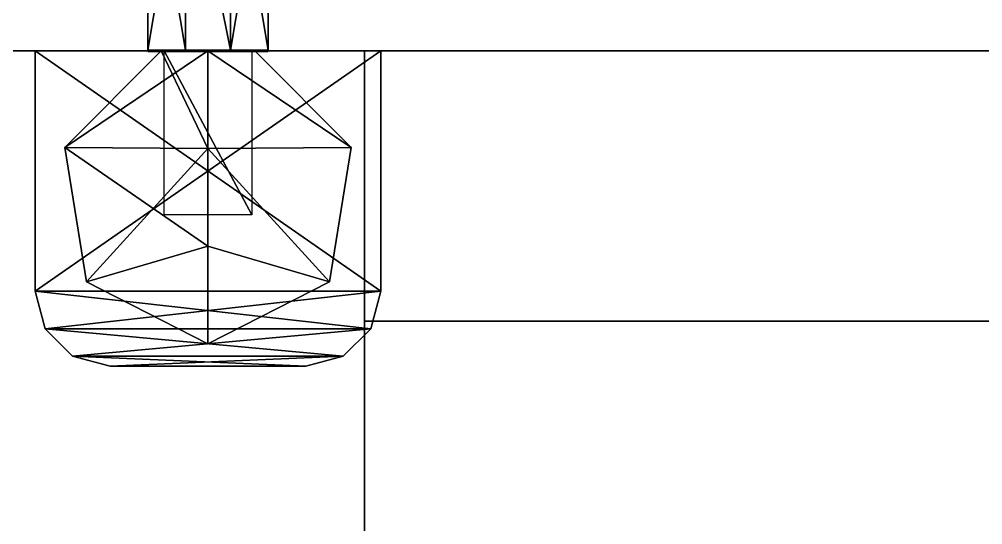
# Model space of a CAD drawing. Extents: x 0 to 4956, y -4930 to 0.
# Drawn here: x 169.1 to 233.1, y -2623.5 to -2589.9 of the extents above; entities that cross this region are included whole.
import ezdxf

# ---------------------------------------------------------------- set-up
doc = ezdxf.new("R2010")
doc.units = 0
for name, color, linetype in [('LAYER0', 7, 'CONTINUOUS'), ('LAYER144', 7, 'CONTINUOUS'), ('LAYER148', 7, 'CONTINUOUS'), ('LAYER163', 7, 'CONTINUOUS'), ('LAYER216', 7, 'CONTINUOUS'), ('LAYER219', 7, 'CONTINUOUS'), ('LAYER220', 254, 'CONTINUOUS'), ('LAYER244', 7, 'CONTINUOUS'), ('LAYER247', 7, 'CONTINUOUS'), ('LAYER248', 254, 'CONTINUOUS'), ('LAYER430', 7, 'CONTINUOUS'), ('LAYER432', 7, 'CONTINUOUS')]:
    doc.layers.add(name, color=color, linetype=linetype)

msp = doc.modelspace()

# ---------------------------------------------------------------- linework, layer by layer
at = {"layer": 'LAYER0', "invisible_edges": 1}
for points in [[(4956, 0), (0, -4930), (0, 0), (4956, 0)], [(4956, -4930, 5), (0, 0, 5), (0, -4930, 5), (4956, -4930, 5)], [(0, 0, 5), (4956, -4930, 5), (4956, 0, 5), (0, 0, 5)], [(0, -4930), (4956, 0), (4956, -4930), (0, -4930)]]:
    msp.add_3dface(points, dxfattribs=at)
at = {"layer": 'LAYER144', "invisible_edges": 1}
for points in [[(120, -2592, 5), (670, -2574, 5), (670, -2592, 5), (120, -2592, 5)], [(670, -2574, 5), (120, -2592, 5), (120, -2574, 5), (670, -2574, 5)], [(120, -2574, 2545), (670, -2592, 2545), (670, -2574, 2545), (120, -2574, 2545)], [(670, -2592, 2545), (120, -2574, 2545), (120, -2592, 2545), (670, -2592, 2545)], [(670, -2592, 2545), (120, -2592, 5), (670, -2592, 5), (670, -2592, 2545)], [(120, -2592, 5), (670, -2592, 2545), (120, -2592, 2545), (120, -2592, 5)]]:
    msp.add_3dface(points, dxfattribs=at)
at = {"layer": 'LAYER148', "invisible_edges": 1}
for points in [[(120, -2592, 85), (670, -3372, 85), (120, -3372, 85), (120, -2592, 85)], [(670, -3372, 85), (120, -2592, 85), (670, -2592, 85), (670, -3372, 85)], [(120, -2592, 85), (670, -2592, 103), (670, -2592, 85), (120, -2592, 85)], [(670, -2592, 103), (120, -2592, 85), (120, -2592, 103), (670, -2592, 103)], [(670, -2592, 103), (120, -3372, 103), (670, -3372, 103), (670, -2592, 103)], [(120, -3372, 103), (670, -2592, 103), (120, -2592, 103), (120, -3372, 103)]]:
    msp.add_3dface(points, dxfattribs=at)
at = {"layer": 'LAYER163', "invisible_edges": 1}
for points in [[(120, -3372, 2544), (670, -2592, 2544), (120, -2592, 2544), (120, -3372, 2544)], [(670, -2592, 2544), (120, -3372, 2544), (670, -3372, 2544), (670, -2592, 2544)], [(120, -2592, 2526), (670, -2592, 2544), (670, -2592, 2526), (120, -2592, 2526)], [(670, -2592, 2544), (120, -2592, 2526), (120, -2592, 2544), (670, -2592, 2544)], [(670, -3372, 2526), (120, -2592, 2526), (670, -2592, 2526), (670, -3372, 2526)], [(120, -2592, 2526), (670, -3372, 2526), (120, -3372, 2526), (120, -2592, 2526)]]:
    msp.add_3dface(points, dxfattribs=at)
at = {"layer": 'LAYER216', "invisible_edges": 1}
for points in [[(144.6, -3372, 1989), (610, -2592, 1989), (144.6, -2592, 1989), (144.6, -3372, 1989)], [(610, -2592, 1989), (144.6, -3372, 1989), (610, -3372, 1989), (610, -2592, 1989)], [(144.6, -2592, 1971), (610, -2592, 1989), (610, -2592, 1971), (144.6, -2592, 1971)], [(610, -2592, 1989), (144.6, -2592, 1971), (144.6, -2592, 1989), (610, -2592, 1989)], [(610, -3372, 1971), (144.6, -2592, 1971), (610, -2592, 1971), (610, -3372, 1971)], [(144.6, -2592, 1971), (610, -3372, 1971), (144.6, -3372, 1971), (144.6, -2592, 1971)]]:
    msp.add_3dface(points, dxfattribs=at)
at = {"layer": 'LAYER219'}
for points in [[(193.1, -2592, 1969.01), (193.1, -2608, 1969.01), (170.1, -2592, 1969.01), (193.1, -2592, 1969.01)], [(170.1, -2592, 1969.01), (193.1, -2608, 1969.01), (170.1, -2608, 1969.01), (170.1, -2592, 1969.01)], [(193.1, -2592, 1971), (193.1, -2608, 1971), (170.1, -2592, 1971), (193.1, -2592, 1971)], [(170.1, -2592, 1971), (193.1, -2608, 1971), (170.1, -2608, 1971), (170.1, -2592, 1971)], [(170.1, -2608, 1969.01), (170.1, -2592, 1969.01), (170.1, -2608, 1971), (170.1, -2608, 1969.01)], [(170.1, -2608, 1971), (170.1, -2592, 1969.01), (170.1, -2592, 1971), (170.1, -2608, 1971)], [(170.1, -2592, 1969.01), (170.1, -2592, 1971), (193.1, -2592, 1969.01), (170.1, -2592, 1969.01)], [(193.1, -2592, 1969.01), (170.1, -2592, 1971), (193.1, -2592, 1971), (193.1, -2592, 1969.01)], [(170.1, -2608, 1969.01), (170.1, -2592, 1969.01), (193.1, -2608, 1969.01), (170.1, -2608, 1969.01)], [(193.1, -2608, 1969.01), (170.1, -2592, 1969.01), (193.1, -2592, 1969.01), (193.1, -2608, 1969.01)], [(170.1, -2608, 1969.01), (170.1, -2608, 1971), (170.1, -2592, 1969.01), (170.1, -2608, 1969.01)], [(170.1, -2592, 1969.01), (170.1, -2608, 1971), (170.1, -2592, 1971), (170.1, -2592, 1969.01)], [(193.1, -2592, 1969.01), (193.1, -2592, 1971), (170.1, -2592, 1969.01), (193.1, -2592, 1969.01)], [(170.1, -2592, 1969.01), (193.1, -2592, 1971), (170.1, -2592, 1971), (170.1, -2592, 1969.01)], [(193.1, -2608, 1971), (193.1, -2592, 1971), (170.1, -2608, 1971), (193.1, -2608, 1971)], [(170.1, -2608, 1971), (193.1, -2592, 1971), (170.1, -2592, 1971), (170.1, -2608, 1971)], [(172.0825, -2598.431, 1985), (181.6, -2598.5, 1985), (178.4775, -2592, 1985), (172.0825, -2598.431, 1985)], [(172.0825, -2598.431, 1985), (178.4775, -2592, 1985), (172.0825, -2598.431, 1971), (172.0825, -2598.431, 1985)], [(172.0825, -2598.431, 1971), (178.4775, -2592, 1985), (178.4775, -2592, 1971), (172.0825, -2598.431, 1971)], [(178.4775, -2592, 1971), (178.4775, -2592, 1985), (172.0825, -2598.431, 1971), (178.4775, -2592, 1971)], [(172.0825, -2598.431, 1971), (178.4775, -2592, 1985), (172.0825, -2598.431, 1985), (172.0825, -2598.431, 1971)], [(181.6, -2598.5, 1985), (172.0825, -2598.431, 1985), (181.6, -2592, 1985), (181.6, -2598.5, 1985)], [(181.6, -2592, 1985), (172.0825, -2598.431, 1985), (178.4775, -2592, 1985), (181.6, -2592, 1985)], [(184.7225, -2592, 1971), (178.4775, -2592, 1971), (184.7225, -2592, 1985), (184.7225, -2592, 1971)], [(184.7225, -2592, 1985), (178.4775, -2592, 1971), (178.4775, -2592, 1985), (184.7225, -2592, 1985)], [(178.4775, -2592, 1985), (181.6, -2598.5, 1985), (181.6, -2592, 1985), (178.4775, -2592, 1985)], [(184.7225, -2592, 1971), (184.7225, -2592, 1985), (178.4775, -2592, 1971), (184.7225, -2592, 1971)], [(178.4775, -2592, 1971), (184.7225, -2592, 1985), (178.4775, -2592, 1985), (178.4775, -2592, 1971)], [(178.6802, -2602.908, 1969), (178.6802, -2592, 1969), (184.5198, -2602.908, 1969), (178.6802, -2602.908, 1969)], [(184.5198, -2602.908, 1969), (178.6802, -2592, 1969), (184.5198, -2592, 1969), (184.5198, -2602.908, 1969)], [(181.6, -2598.5, 1985), (191.1176, -2598.431, 1985), (181.6, -2592, 1985), (181.6, -2598.5, 1985)], [(181.6, -2592, 1985), (191.1176, -2598.431, 1985), (184.7225, -2592, 1985), (181.6, -2592, 1985)], [(181.6, -2598.5, 1985), (191.1176, -2598.431, 1985), (181.6, -2592, 1985), (181.6, -2598.5, 1985)], [(181.6, -2592, 1985), (191.1176, -2598.431, 1985), (184.7225, -2592, 1985), (181.6, -2592, 1985)], [(184.7225, -2592, 1971), (184.7225, -2592, 1985), (191.1176, -2598.431, 1971), (184.7225, -2592, 1971)], [(191.1176, -2598.431, 1971), (184.7225, -2592, 1985), (191.1176, -2598.431, 1985), (191.1176, -2598.431, 1971)], [(191.1176, -2598.431, 1971), (191.1176, -2598.431, 1985), (184.7225, -2592, 1971), (191.1176, -2598.431, 1971)], [(184.7225, -2592, 1971), (191.1176, -2598.431, 1985), (184.7225, -2592, 1985), (184.7225, -2592, 1971)], [(193.1, -2592, 1969.01), (193.1, -2592, 1971), (193.1, -2608, 1969.01), (193.1, -2592, 1969.01)], [(193.1, -2608, 1969.01), (193.1, -2592, 1971), (193.1, -2608, 1971), (193.1, -2608, 1969.01)], [(193.1, -2608, 1971), (193.1, -2608, 1969.01), (193.1, -2592, 1971), (193.1, -2608, 1971)], [(193.1, -2592, 1971), (193.1, -2608, 1969.01), (193.1, -2592, 1969.01), (193.1, -2592, 1971)], [(173.5165, -2607.387, 1985), (181.6, -2605, 1985), (172.0825, -2598.431, 1985), (173.5165, -2607.387, 1985)], [(172.0825, -2598.431, 1985), (181.6, -2605, 1985), (181.6, -2598.5, 1985), (172.0825, -2598.431, 1985)], [(173.5165, -2607.387, 1985), (172.0825, -2598.431, 1985), (173.5165, -2607.387, 1971), (173.5165, -2607.387, 1985)], [(173.5165, -2607.387, 1971), (172.0825, -2598.431, 1985), (172.0825, -2598.431, 1971), (173.5165, -2607.387, 1971)], [(172.0825, -2598.431, 1971), (172.0825, -2598.431, 1985), (173.5165, -2607.387, 1971), (172.0825, -2598.431, 1971)], [(173.5165, -2607.387, 1971), (172.0825, -2598.431, 1985), (173.5165, -2607.387, 1985), (173.5165, -2607.387, 1971)], [(181.6, -2598.5, 1985), (173.5165, -2607.387, 1985), (172.0825, -2598.431, 1985), (181.6, -2598.5, 1985)], [(181.6, -2605, 1985), (173.5165, -2607.387, 1985), (181.6, -2598.5, 1985), (181.6, -2605, 1985)], [(181.6, -2598.5, 1985), (189.6835, -2607.387, 1985), (191.1176, -2598.431, 1985), (181.6, -2598.5, 1985)], [(181.6, -2598.5, 1985), (189.6835, -2607.387, 1985), (191.1176, -2598.431, 1985), (181.6, -2598.5, 1985)], [(181.6, -2605, 1985), (189.6835, -2607.387, 1985), (181.6, -2598.5, 1985), (181.6, -2605, 1985)], [(181.6, -2605, 1985), (189.6835, -2607.387, 1985), (181.6, -2598.5, 1985), (181.6, -2605, 1985)], [(189.6835, -2607.387, 1971), (191.1176, -2598.431, 1971), (189.6835, -2607.387, 1985), (189.6835, -2607.387, 1971)], [(189.6835, -2607.387, 1985), (191.1176, -2598.431, 1971), (191.1176, -2598.431, 1985), (189.6835, -2607.387, 1985)], [(189.6835, -2607.387, 1971), (189.6835, -2607.387, 1985), (191.1176, -2598.431, 1971), (189.6835, -2607.387, 1971)], [(191.1176, -2598.431, 1971), (189.6835, -2607.387, 1985), (191.1176, -2598.431, 1985), (191.1176, -2598.431, 1971)], [(181.6, -2611.5, 1985), (181.6, -2605, 1985), (173.5165, -2607.387, 1985), (181.6, -2611.5, 1985)], [(181.6, -2605, 1985), (181.6, -2611.5, 1985), (173.5165, -2607.387, 1985), (181.6, -2605, 1985)], [(181.6, -2611.5, 1985), (189.6835, -2607.387, 1985), (181.6, -2605, 1985), (181.6, -2611.5, 1985)], [(181.6, -2605, 1985), (181.6, -2611.5, 1985), (189.6835, -2607.387, 1985), (181.6, -2605, 1985)], [(181.6, -2611.5, 1985), (173.5165, -2607.387, 1985), (181.6, -2611.5, 1971), (181.6, -2611.5, 1985)], [(181.6, -2611.5, 1971), (173.5165, -2607.387, 1985), (173.5165, -2607.387, 1971), (181.6, -2611.5, 1971)], [(173.5165, -2607.387, 1971), (173.5165, -2607.387, 1985), (181.6, -2611.5, 1971), (173.5165, -2607.387, 1971)], [(181.6, -2611.5, 1971), (173.5165, -2607.387, 1985), (181.6, -2611.5, 1985), (181.6, -2611.5, 1971)], [(181.6, -2611.5, 1971), (189.6835, -2607.387, 1971), (181.6, -2611.5, 1985), (181.6, -2611.5, 1971)], [(181.6, -2611.5, 1985), (189.6835, -2607.387, 1971), (189.6835, -2607.387, 1985), (181.6, -2611.5, 1985)], [(181.6, -2611.5, 1971), (181.6, -2611.5, 1985), (189.6835, -2607.387, 1971), (181.6, -2611.5, 1971)], [(189.6835, -2607.387, 1971), (181.6, -2611.5, 1985), (189.6835, -2607.387, 1985), (189.6835, -2607.387, 1971)], [(170.7699, -2610.5, 1971), (170.1, -2608, 1971), (170.7699, -2610.5, 1969.01), (170.7699, -2610.5, 1971)], [(170.7699, -2610.5, 1969.01), (170.1, -2608, 1971), (170.1, -2608, 1969.01), (170.7699, -2610.5, 1969.01)], [(193.1, -2608, 1969.01), (170.7699, -2610.5, 1969.01), (170.1, -2608, 1969.01), (193.1, -2608, 1969.01)], [(170.7699, -2610.5, 1971), (193.1, -2608, 1971), (170.1, -2608, 1971), (170.7699, -2610.5, 1971)], [(193.1, -2608, 1969.01), (170.1, -2608, 1969.01), (192.4301, -2610.5, 1969.01), (193.1, -2608, 1969.01)], [(192.4301, -2610.5, 1969.01), (170.1, -2608, 1969.01), (170.7699, -2610.5, 1969.01), (192.4301, -2610.5, 1969.01)], [(193.1, -2608, 1971), (170.1, -2608, 1971), (192.4301, -2610.5, 1971), (193.1, -2608, 1971)], [(192.4301, -2610.5, 1971), (170.1, -2608, 1971), (170.7699, -2610.5, 1971), (192.4301, -2610.5, 1971)], [(170.7699, -2610.5, 1969.01), (170.7699, -2610.5, 1971), (170.1, -2608, 1969.01), (170.7699, -2610.5, 1969.01)], [(170.1, -2608, 1969.01), (170.7699, -2610.5, 1971), (170.1, -2608, 1971), (170.1, -2608, 1969.01)], [(192.4301, -2610.5, 1969.01), (170.7699, -2610.5, 1969.01), (193.1, -2608, 1969.01), (192.4301, -2610.5, 1969.01)], [(192.4301, -2610.5, 1971), (193.1, -2608, 1971), (170.7699, -2610.5, 1971), (192.4301, -2610.5, 1971)], [(192.4301, -2610.5, 1969.01), (193.1, -2608, 1969.01), (192.4301, -2610.5, 1971), (192.4301, -2610.5, 1969.01)], [(192.4301, -2610.5, 1971), (193.1, -2608, 1969.01), (193.1, -2608, 1971), (192.4301, -2610.5, 1971)], [(192.4301, -2610.5, 1969.01), (192.4301, -2610.5, 1971), (193.1, -2608, 1969.01), (192.4301, -2610.5, 1969.01)], [(193.1, -2608, 1969.01), (192.4301, -2610.5, 1971), (193.1, -2608, 1971), (193.1, -2608, 1969.01)], [(172.6, -2612.33, 1971), (170.7699, -2610.5, 1971), (172.6, -2612.33, 1969.01), (172.6, -2612.33, 1971)], [(172.6, -2612.33, 1969.01), (170.7699, -2610.5, 1971), (170.7699, -2610.5, 1969.01), (172.6, -2612.33, 1969.01)], [(172.6, -2612.33, 1969.01), (170.7699, -2610.5, 1969.01), (190.6, -2612.33, 1969.01), (172.6, -2612.33, 1969.01)], [(190.6, -2612.33, 1969.01), (170.7699, -2610.5, 1969.01), (192.4301, -2610.5, 1969.01), (190.6, -2612.33, 1969.01)], [(172.6, -2612.33, 1971), (192.4301, -2610.5, 1971), (170.7699, -2610.5, 1971), (172.6, -2612.33, 1971)], [(192.4301, -2610.5, 1969.01), (170.7699, -2610.5, 1969.01), (190.6, -2612.33, 1969.01), (192.4301, -2610.5, 1969.01)], [(190.6, -2612.33, 1969.01), (170.7699, -2610.5, 1969.01), (172.6, -2612.33, 1969.01), (190.6, -2612.33, 1969.01)], [(192.4301, -2610.5, 1971), (170.7699, -2610.5, 1971), (190.6, -2612.33, 1971), (192.4301, -2610.5, 1971)], [(190.6, -2612.33, 1971), (170.7699, -2610.5, 1971), (172.6, -2612.33, 1971), (190.6, -2612.33, 1971)], [(172.6, -2612.33, 1969.01), (172.6, -2612.33, 1971), (170.7699, -2610.5, 1969.01), (172.6, -2612.33, 1969.01)], [(170.7699, -2610.5, 1969.01), (172.6, -2612.33, 1971), (170.7699, -2610.5, 1971), (170.7699, -2610.5, 1969.01)], [(190.6, -2612.33, 1971), (192.4301, -2610.5, 1971), (172.6, -2612.33, 1971), (190.6, -2612.33, 1971)], [(190.6, -2612.33, 1969.01), (192.4301, -2610.5, 1969.01), (190.6, -2612.33, 1971), (190.6, -2612.33, 1969.01)], [(190.6, -2612.33, 1971), (192.4301, -2610.5, 1969.01), (192.4301, -2610.5, 1971), (190.6, -2612.33, 1971)], [(190.6, -2612.33, 1969.01), (190.6, -2612.33, 1971), (192.4301, -2610.5, 1969.01), (190.6, -2612.33, 1969.01)], [(192.4301, -2610.5, 1969.01), (190.6, -2612.33, 1971), (192.4301, -2610.5, 1971), (192.4301, -2610.5, 1969.01)], [(175.1, -2613, 1971), (172.6, -2612.33, 1971), (175.1, -2613, 1969.01), (175.1, -2613, 1971)], [(175.1, -2613, 1969.01), (172.6, -2612.33, 1971), (172.6, -2612.33, 1969.01), (175.1, -2613, 1969.01)], [(175.1, -2613, 1969.01), (172.6, -2612.33, 1969.01), (188.1, -2613, 1969.01), (175.1, -2613, 1969.01)], [(188.1, -2613, 1969.01), (172.6, -2612.33, 1969.01), (190.6, -2612.33, 1969.01), (188.1, -2613, 1969.01)], [(175.1, -2613, 1971), (190.6, -2612.33, 1971), (172.6, -2612.33, 1971), (175.1, -2613, 1971)], [(190.6, -2612.33, 1969.01), (172.6, -2612.33, 1969.01), (188.1, -2613, 1969.01), (190.6, -2612.33, 1969.01)], [(188.1, -2613, 1969.01), (172.6, -2612.33, 1969.01), (175.1, -2613, 1969.01), (188.1, -2613, 1969.01)], [(190.6, -2612.33, 1971), (172.6, -2612.33, 1971), (188.1, -2613, 1971), (190.6, -2612.33, 1971)], [(188.1, -2613, 1971), (172.6, -2612.33, 1971), (175.1, -2613, 1971), (188.1, -2613, 1971)], [(175.1, -2613, 1969.01), (175.1, -2613, 1971), (172.6, -2612.33, 1969.01), (175.1, -2613, 1969.01)], [(172.6, -2612.33, 1969.01), (175.1, -2613, 1971), (172.6, -2612.33, 1971), (172.6, -2612.33, 1969.01)], [(188.1, -2613, 1971), (190.6, -2612.33, 1971), (175.1, -2613, 1971), (188.1, -2613, 1971)], [(188.1, -2613, 1969.01), (190.6, -2612.33, 1969.01), (188.1, -2613, 1971), (188.1, -2613, 1969.01)], [(188.1, -2613, 1971), (190.6, -2612.33, 1969.01), (190.6, -2612.33, 1971), (188.1, -2613, 1971)], [(188.1, -2613, 1969.01), (188.1, -2613, 1971), (190.6, -2612.33, 1969.01), (188.1, -2613, 1969.01)], [(190.6, -2612.33, 1969.01), (188.1, -2613, 1971), (190.6, -2612.33, 1971), (190.6, -2612.33, 1969.01)], [(188.1, -2613, 1971), (188.1, -2613, 1969.01), (175.1, -2613, 1971), (188.1, -2613, 1971)], [(175.1, -2613, 1971), (188.1, -2613, 1969.01), (175.1, -2613, 1969.01), (175.1, -2613, 1971)], [(188.1, -2613, 1969.01), (188.1, -2613, 1971), (175.1, -2613, 1969.01), (188.1, -2613, 1969.01)], [(175.1, -2613, 1969.01), (188.1, -2613, 1971), (175.1, -2613, 1971), (175.1, -2613, 1969.01)]]:
    msp.add_3dface(points, dxfattribs=at)
at = {"layer": 'LAYER220'}
for points in [[(180.1, -2577.05, 1979.83), (177.6, -2577.05, 1976.5), (180.1, -2591.95, 1979.83), (180.1, -2577.05, 1979.83)], [(180.1, -2591.95, 1979.83), (177.6, -2577.05, 1976.5), (177.6, -2591.95, 1976.5), (180.1, -2591.95, 1979.83)], [(177.6, -2577.05, 1976.5), (180.1, -2577.05, 1973.17), (177.6, -2591.95, 1976.5), (177.6, -2577.05, 1976.5)], [(177.6, -2591.95, 1976.5), (180.1, -2577.05, 1973.17), (180.1, -2591.95, 1973.17), (177.6, -2591.95, 1976.5)], [(180.1, -2591.95, 1979.83), (183.1, -2591.95, 1979.83), (180.1, -2577.05, 1979.83), (180.1, -2591.95, 1979.83)], [(180.1, -2577.05, 1979.83), (183.1, -2591.95, 1979.83), (183.1, -2577.05, 1979.83), (180.1, -2577.05, 1979.83)], [(183.1, -2577.05, 1973.17), (183.1, -2591.95, 1973.17), (180.1, -2577.05, 1973.17), (183.1, -2577.05, 1973.17)], [(180.1, -2577.05, 1973.17), (183.1, -2591.95, 1973.17), (180.1, -2591.95, 1973.17), (180.1, -2577.05, 1973.17)], [(183.1, -2591.95, 1979.83), (185.6, -2591.95, 1976.5), (183.1, -2577.05, 1979.83), (183.1, -2591.95, 1979.83)], [(183.1, -2577.05, 1979.83), (185.6, -2591.95, 1976.5), (185.6, -2577.05, 1976.5), (183.1, -2577.05, 1979.83)], [(185.6, -2591.95, 1976.5), (183.1, -2591.95, 1973.17), (185.6, -2577.05, 1976.5), (185.6, -2591.95, 1976.5)], [(185.6, -2577.05, 1976.5), (183.1, -2591.95, 1973.17), (183.1, -2577.05, 1973.17), (185.6, -2577.05, 1976.5)], [(180.1, -2591.95, 1979.83), (177.6, -2591.95, 1976.5), (180.1, -2592.05, 1979.83), (180.1, -2591.95, 1979.83)], [(180.1, -2592.05, 1979.83), (177.6, -2591.95, 1976.5), (177.6, -2592.05, 1976.5), (180.1, -2592.05, 1979.83)], [(177.6, -2591.95, 1976.5), (180.1, -2591.95, 1973.17), (177.6, -2592.05, 1976.5), (177.6, -2591.95, 1976.5)], [(177.6, -2592.05, 1976.5), (180.1, -2591.95, 1973.17), (180.1, -2592.05, 1973.17), (177.6, -2592.05, 1976.5)], [(185.6, -2591.95, 1972.5), (185.6, -2592.05, 1972.5), (177.6, -2591.95, 1972.5), (185.6, -2591.95, 1972.5)], [(177.6, -2591.95, 1972.5), (185.6, -2592.05, 1972.5), (177.6, -2592.05, 1972.5), (177.6, -2591.95, 1972.5)], [(177.6, -2591.95, 1980.5), (177.6, -2592.05, 1980.5), (185.6, -2591.95, 1980.5), (177.6, -2591.95, 1980.5)], [(185.6, -2591.95, 1980.5), (177.6, -2592.05, 1980.5), (185.6, -2592.05, 1980.5), (185.6, -2591.95, 1980.5)], [(177.6, -2592.05, 1972.5), (177.6, -2592.05, 1980.5), (177.6, -2591.95, 1972.5), (177.6, -2592.05, 1972.5)], [(177.6, -2591.95, 1972.5), (177.6, -2592.05, 1980.5), (177.6, -2591.95, 1980.5), (177.6, -2591.95, 1972.5)], [(185.6, -2591.95, 1980.5), (185.6, -2591.95, 1972.5), (177.6, -2591.95, 1980.5), (185.6, -2591.95, 1980.5)], [(177.6, -2591.95, 1980.5), (185.6, -2591.95, 1972.5), (177.6, -2591.95, 1972.5), (177.6, -2591.95, 1980.5)], [(177.6, -2592.05, 1980.5), (177.6, -2592.05, 1972.5), (185.6, -2592.05, 1980.5), (177.6, -2592.05, 1980.5)], [(185.6, -2592.05, 1980.5), (177.6, -2592.05, 1972.5), (185.6, -2592.05, 1972.5), (185.6, -2592.05, 1980.5)], [(183.1, -2592.05, 1979.83), (183.1, -2591.95, 1979.83), (180.1, -2592.05, 1979.83), (183.1, -2592.05, 1979.83)], [(180.1, -2592.05, 1979.83), (183.1, -2591.95, 1979.83), (180.1, -2591.95, 1979.83), (180.1, -2592.05, 1979.83)], [(183.1, -2591.95, 1973.17), (183.1, -2592.05, 1973.17), (180.1, -2591.95, 1973.17), (183.1, -2591.95, 1973.17)], [(180.1, -2591.95, 1973.17), (183.1, -2592.05, 1973.17), (180.1, -2592.05, 1973.17), (180.1, -2591.95, 1973.17)], [(183.1, -2592.05, 1979.83), (185.6, -2592.05, 1976.5), (183.1, -2591.95, 1979.83), (183.1, -2592.05, 1979.83)], [(183.1, -2591.95, 1979.83), (185.6, -2592.05, 1976.5), (185.6, -2591.95, 1976.5), (183.1, -2591.95, 1979.83)], [(185.6, -2592.05, 1976.5), (183.1, -2592.05, 1973.17), (185.6, -2591.95, 1976.5), (185.6, -2592.05, 1976.5)], [(185.6, -2591.95, 1976.5), (183.1, -2592.05, 1973.17), (183.1, -2591.95, 1973.17), (185.6, -2591.95, 1976.5)], [(185.6, -2592.05, 1980.5), (185.6, -2592.05, 1972.5), (185.6, -2591.95, 1980.5), (185.6, -2592.05, 1980.5)], [(185.6, -2591.95, 1980.5), (185.6, -2592.05, 1972.5), (185.6, -2591.95, 1972.5), (185.6, -2591.95, 1980.5)]]:
    msp.add_3dface(points, dxfattribs=at)
at = {"layer": 'LAYER244', "invisible_edges": 1}
for points in [[(144.6, -3372, 871), (610, -2592, 871), (144.6, -2592, 871), (144.6, -3372, 871)], [(610, -2592, 871), (144.6, -3372, 871), (610, -3372, 871), (610, -2592, 871)], [(144.6, -2592, 853), (610, -2592, 871), (610, -2592, 853), (144.6, -2592, 853)], [(610, -2592, 871), (144.6, -2592, 853), (144.6, -2592, 871), (610, -2592, 871)], [(610, -3372, 853), (144.6, -2592, 853), (610, -2592, 853), (610, -3372, 853)], [(144.6, -2592, 853), (610, -3372, 853), (144.6, -3372, 853), (144.6, -2592, 853)]]:
    msp.add_3dface(points, dxfattribs=at)
at = {"layer": 'LAYER247'}
for points in [[(193.1, -2592, 851.01), (193.1, -2608, 851.01), (170.1, -2592, 851.01), (193.1, -2592, 851.01)], [(170.1, -2592, 851.01), (193.1, -2608, 851.01), (170.1, -2608, 851.01), (170.1, -2592, 851.01)], [(193.1, -2592, 853), (193.1, -2608, 853), (170.1, -2592, 853), (193.1, -2592, 853)], [(170.1, -2592, 853), (193.1, -2608, 853), (170.1, -2608, 853), (170.1, -2592, 853)], [(170.1, -2608, 851.01), (170.1, -2592, 851.01), (170.1, -2608, 853), (170.1, -2608, 851.01)], [(170.1, -2608, 853), (170.1, -2592, 851.01), (170.1, -2592, 853), (170.1, -2608, 853)], [(170.1, -2592, 851.01), (170.1, -2592, 853), (193.1, -2592, 851.01), (170.1, -2592, 851.01)], [(193.1, -2592, 851.01), (170.1, -2592, 853), (193.1, -2592, 853), (193.1, -2592, 851.01)], [(170.1, -2608, 851.01), (170.1, -2592, 851.01), (193.1, -2608, 851.01), (170.1, -2608, 851.01)], [(193.1, -2608, 851.01), (170.1, -2592, 851.01), (193.1, -2592, 851.01), (193.1, -2608, 851.01)], [(170.1, -2608, 851.01), (170.1, -2608, 853), (170.1, -2592, 851.01), (170.1, -2608, 851.01)], [(170.1, -2592, 851.01), (170.1, -2608, 853), (170.1, -2592, 853), (170.1, -2592, 851.01)], [(193.1, -2592, 851.01), (193.1, -2592, 853), (170.1, -2592, 851.01), (193.1, -2592, 851.01)], [(170.1, -2592, 851.01), (193.1, -2592, 853), (170.1, -2592, 853), (170.1, -2592, 851.01)], [(193.1, -2608, 853), (193.1, -2592, 853), (170.1, -2608, 853), (193.1, -2608, 853)], [(170.1, -2608, 853), (193.1, -2592, 853), (170.1, -2592, 853), (170.1, -2608, 853)], [(172.0825, -2598.431, 867), (181.6, -2598.5, 867), (178.4775, -2592, 867), (172.0825, -2598.431, 867)], [(172.0825, -2598.431, 867), (178.4775, -2592, 867), (172.0825, -2598.431, 853), (172.0825, -2598.431, 867)], [(172.0825, -2598.431, 853), (178.4775, -2592, 867), (178.4775, -2592, 853), (172.0825, -2598.431, 853)], [(178.4775, -2592, 853), (178.4775, -2592, 867), (172.0825, -2598.431, 853), (178.4775, -2592, 853)], [(172.0825, -2598.431, 853), (178.4775, -2592, 867), (172.0825, -2598.431, 867), (172.0825, -2598.431, 853)], [(181.6, -2598.5, 867), (172.0825, -2598.431, 867), (181.6, -2592, 867), (181.6, -2598.5, 867)], [(181.6, -2592, 867), (172.0825, -2598.431, 867), (178.4775, -2592, 867), (181.6, -2592, 867)], [(184.7225, -2592, 853), (178.4775, -2592, 853), (184.7225, -2592, 867), (184.7225, -2592, 853)], [(184.7225, -2592, 867), (178.4775, -2592, 853), (178.4775, -2592, 867), (184.7225, -2592, 867)], [(178.4775, -2592, 867), (181.6, -2598.5, 867), (181.6, -2592, 867), (178.4775, -2592, 867)], [(184.7225, -2592, 853), (184.7225, -2592, 867), (178.4775, -2592, 853), (184.7225, -2592, 853)], [(178.4775, -2592, 853), (184.7225, -2592, 867), (178.4775, -2592, 867), (178.4775, -2592, 853)], [(178.6802, -2602.908, 851), (178.6802, -2592, 851), (184.5198, -2602.908, 851), (178.6802, -2602.908, 851)], [(184.5198, -2602.908, 851), (178.6802, -2592, 851), (184.5198, -2592, 851), (184.5198, -2602.908, 851)], [(181.6, -2598.5, 867), (191.1176, -2598.431, 867), (181.6, -2592, 867), (181.6, -2598.5, 867)], [(181.6, -2592, 867), (191.1176, -2598.431, 867), (184.7225, -2592, 867), (181.6, -2592, 867)], [(181.6, -2598.5, 867), (191.1176, -2598.431, 867), (181.6, -2592, 867), (181.6, -2598.5, 867)], [(181.6, -2592, 867), (191.1176, -2598.431, 867), (184.7225, -2592, 867), (181.6, -2592, 867)], [(184.7225, -2592, 853), (184.7225, -2592, 867), (191.1176, -2598.431, 853), (184.7225, -2592, 853)], [(191.1176, -2598.431, 853), (184.7225, -2592, 867), (191.1176, -2598.431, 867), (191.1176, -2598.431, 853)], [(191.1176, -2598.431, 853), (191.1176, -2598.431, 867), (184.7225, -2592, 853), (191.1176, -2598.431, 853)], [(184.7225, -2592, 853), (191.1176, -2598.431, 867), (184.7225, -2592, 867), (184.7225, -2592, 853)], [(193.1, -2592, 851.01), (193.1, -2592, 853), (193.1, -2608, 851.01), (193.1, -2592, 851.01)], [(193.1, -2608, 851.01), (193.1, -2592, 853), (193.1, -2608, 853), (193.1, -2608, 851.01)], [(193.1, -2608, 853), (193.1, -2608, 851.01), (193.1, -2592, 853), (193.1, -2608, 853)], [(193.1, -2592, 853), (193.1, -2608, 851.01), (193.1, -2592, 851.01), (193.1, -2592, 853)], [(173.5165, -2607.387, 867), (181.6, -2605, 867), (172.0825, -2598.431, 867), (173.5165, -2607.387, 867)], [(172.0825, -2598.431, 867), (181.6, -2605, 867), (181.6, -2598.5, 867), (172.0825, -2598.431, 867)], [(173.5165, -2607.387, 867), (172.0825, -2598.431, 867), (173.5165, -2607.387, 853), (173.5165, -2607.387, 867)], [(173.5165, -2607.387, 853), (172.0825, -2598.431, 867), (172.0825, -2598.431, 853), (173.5165, -2607.387, 853)], [(172.0825, -2598.431, 853), (172.0825, -2598.431, 867), (173.5165, -2607.387, 853), (172.0825, -2598.431, 853)], [(173.5165, -2607.387, 853), (172.0825, -2598.431, 867), (173.5165, -2607.387, 867), (173.5165, -2607.387, 853)], [(181.6, -2598.5, 867), (173.5165, -2607.387, 867), (172.0825, -2598.431, 867), (181.6, -2598.5, 867)], [(181.6, -2605, 867), (173.5165, -2607.387, 867), (181.6, -2598.5, 867), (181.6, -2605, 867)], [(181.6, -2598.5, 867), (189.6835, -2607.387, 867), (191.1176, -2598.431, 867), (181.6, -2598.5, 867)], [(181.6, -2598.5, 867), (189.6835, -2607.387, 867), (191.1176, -2598.431, 867), (181.6, -2598.5, 867)], [(181.6, -2605, 867), (189.6835, -2607.387, 867), (181.6, -2598.5, 867), (181.6, -2605, 867)], [(181.6, -2605, 867), (189.6835, -2607.387, 867), (181.6, -2598.5, 867), (181.6, -2605, 867)], [(189.6835, -2607.387, 853), (191.1176, -2598.431, 853), (189.6835, -2607.387, 867), (189.6835, -2607.387, 853)], [(189.6835, -2607.387, 867), (191.1176, -2598.431, 853), (191.1176, -2598.431, 867), (189.6835, -2607.387, 867)], [(189.6835, -2607.387, 853), (189.6835, -2607.387, 867), (191.1176, -2598.431, 853), (189.6835, -2607.387, 853)], [(191.1176, -2598.431, 853), (189.6835, -2607.387, 867), (191.1176, -2598.431, 867), (191.1176, -2598.431, 853)], [(181.6, -2611.5, 867), (181.6, -2605, 867), (173.5165, -2607.387, 867), (181.6, -2611.5, 867)], [(181.6, -2605, 867), (181.6, -2611.5, 867), (173.5165, -2607.387, 867), (181.6, -2605, 867)], [(181.6, -2611.5, 867), (189.6835, -2607.387, 867), (181.6, -2605, 867), (181.6, -2611.5, 867)], [(181.6, -2605, 867), (181.6, -2611.5, 867), (189.6835, -2607.387, 867), (181.6, -2605, 867)], [(181.6, -2611.5, 867), (173.5165, -2607.387, 867), (181.6, -2611.5, 853), (181.6, -2611.5, 867)], [(181.6, -2611.5, 853), (173.5165, -2607.387, 867), (173.5165, -2607.387, 853), (181.6, -2611.5, 853)], [(173.5165, -2607.387, 853), (173.5165, -2607.387, 867), (181.6, -2611.5, 853), (173.5165, -2607.387, 853)], [(181.6, -2611.5, 853), (173.5165, -2607.387, 867), (181.6, -2611.5, 867), (181.6, -2611.5, 853)], [(181.6, -2611.5, 853), (189.6835, -2607.387, 853), (181.6, -2611.5, 867), (181.6, -2611.5, 853)], [(181.6, -2611.5, 867), (189.6835, -2607.387, 853), (189.6835, -2607.387, 867), (181.6, -2611.5, 867)], [(181.6, -2611.5, 853), (181.6, -2611.5, 867), (189.6835, -2607.387, 853), (181.6, -2611.5, 853)], [(189.6835, -2607.387, 853), (181.6, -2611.5, 867), (189.6835, -2607.387, 867), (189.6835, -2607.387, 853)], [(170.7699, -2610.5, 853), (170.1, -2608, 853), (170.7699, -2610.5, 851.01), (170.7699, -2610.5, 853)], [(170.7699, -2610.5, 851.01), (170.1, -2608, 853), (170.1, -2608, 851.01), (170.7699, -2610.5, 851.01)], [(193.1, -2608, 851.01), (170.7699, -2610.5, 851.01), (170.1, -2608, 851.01), (193.1, -2608, 851.01)], [(170.7699, -2610.5, 853), (193.1, -2608, 853), (170.1, -2608, 853), (170.7699, -2610.5, 853)], [(193.1, -2608, 851.01), (170.1, -2608, 851.01), (192.4301, -2610.5, 851.01), (193.1, -2608, 851.01)], [(192.4301, -2610.5, 851.01), (170.1, -2608, 851.01), (170.7699, -2610.5, 851.01), (192.4301, -2610.5, 851.01)], [(193.1, -2608, 853), (170.1, -2608, 853), (192.4301, -2610.5, 853), (193.1, -2608, 853)], [(192.4301, -2610.5, 853), (170.1, -2608, 853), (170.7699, -2610.5, 853), (192.4301, -2610.5, 853)], [(170.7699, -2610.5, 851.01), (170.7699, -2610.5, 853), (170.1, -2608, 851.01), (170.7699, -2610.5, 851.01)], [(170.1, -2608, 851.01), (170.7699, -2610.5, 853), (170.1, -2608, 853), (170.1, -2608, 851.01)], [(192.4301, -2610.5, 851.01), (170.7699, -2610.5, 851.01), (193.1, -2608, 851.01), (192.4301, -2610.5, 851.01)], [(192.4301, -2610.5, 853), (193.1, -2608, 853), (170.7699, -2610.5, 853), (192.4301, -2610.5, 853)], [(192.4301, -2610.5, 851.01), (193.1, -2608, 851.01), (192.4301, -2610.5, 853), (192.4301, -2610.5, 851.01)], [(192.4301, -2610.5, 853), (193.1, -2608, 851.01), (193.1, -2608, 853), (192.4301, -2610.5, 853)], [(192.4301, -2610.5, 851.01), (192.4301, -2610.5, 853), (193.1, -2608, 851.01), (192.4301, -2610.5, 851.01)], [(193.1, -2608, 851.01), (192.4301, -2610.5, 853), (193.1, -2608, 853), (193.1, -2608, 851.01)], [(172.6, -2612.33, 853), (170.7699, -2610.5, 853), (172.6, -2612.33, 851.01), (172.6, -2612.33, 853)], [(172.6, -2612.33, 851.01), (170.7699, -2610.5, 853), (170.7699, -2610.5, 851.01), (172.6, -2612.33, 851.01)], [(172.6, -2612.33, 851.01), (170.7699, -2610.5, 851.01), (190.6, -2612.33, 851.01), (172.6, -2612.33, 851.01)], [(190.6, -2612.33, 851.01), (170.7699, -2610.5, 851.01), (192.4301, -2610.5, 851.01), (190.6, -2612.33, 851.01)], [(172.6, -2612.33, 853), (192.4301, -2610.5, 853), (170.7699, -2610.5, 853), (172.6, -2612.33, 853)], [(192.4301, -2610.5, 851.01), (170.7699, -2610.5, 851.01), (190.6, -2612.33, 851.01), (192.4301, -2610.5, 851.01)], [(190.6, -2612.33, 851.01), (170.7699, -2610.5, 851.01), (172.6, -2612.33, 851.01), (190.6, -2612.33, 851.01)], [(192.4301, -2610.5, 853), (170.7699, -2610.5, 853), (190.6, -2612.33, 853), (192.4301, -2610.5, 853)], [(190.6, -2612.33, 853), (170.7699, -2610.5, 853), (172.6, -2612.33, 853), (190.6, -2612.33, 853)], [(172.6, -2612.33, 851.01), (172.6, -2612.33, 853), (170.7699, -2610.5, 851.01), (172.6, -2612.33, 851.01)], [(170.7699, -2610.5, 851.01), (172.6, -2612.33, 853), (170.7699, -2610.5, 853), (170.7699, -2610.5, 851.01)], [(190.6, -2612.33, 853), (192.4301, -2610.5, 853), (172.6, -2612.33, 853), (190.6, -2612.33, 853)], [(190.6, -2612.33, 851.01), (192.4301, -2610.5, 851.01), (190.6, -2612.33, 853), (190.6, -2612.33, 851.01)], [(190.6, -2612.33, 853), (192.4301, -2610.5, 851.01), (192.4301, -2610.5, 853), (190.6, -2612.33, 853)], [(190.6, -2612.33, 851.01), (190.6, -2612.33, 853), (192.4301, -2610.5, 851.01), (190.6, -2612.33, 851.01)], [(192.4301, -2610.5, 851.01), (190.6, -2612.33, 853), (192.4301, -2610.5, 853), (192.4301, -2610.5, 851.01)], [(175.1, -2613, 853), (172.6, -2612.33, 853), (175.1, -2613, 851.01), (175.1, -2613, 853)], [(175.1, -2613, 851.01), (172.6, -2612.33, 853), (172.6, -2612.33, 851.01), (175.1, -2613, 851.01)], [(175.1, -2613, 851.01), (172.6, -2612.33, 851.01), (188.1, -2613, 851.01), (175.1, -2613, 851.01)], [(188.1, -2613, 851.01), (172.6, -2612.33, 851.01), (190.6, -2612.33, 851.01), (188.1, -2613, 851.01)], [(175.1, -2613, 853), (190.6, -2612.33, 853), (172.6, -2612.33, 853), (175.1, -2613, 853)], [(190.6, -2612.33, 851.01), (172.6, -2612.33, 851.01), (188.1, -2613, 851.01), (190.6, -2612.33, 851.01)], [(188.1, -2613, 851.01), (172.6, -2612.33, 851.01), (175.1, -2613, 851.01), (188.1, -2613, 851.01)], [(190.6, -2612.33, 853), (172.6, -2612.33, 853), (188.1, -2613, 853), (190.6, -2612.33, 853)], [(188.1, -2613, 853), (172.6, -2612.33, 853), (175.1, -2613, 853), (188.1, -2613, 853)], [(175.1, -2613, 851.01), (175.1, -2613, 853), (172.6, -2612.33, 851.01), (175.1, -2613, 851.01)], [(172.6, -2612.33, 851.01), (175.1, -2613, 853), (172.6, -2612.33, 853), (172.6, -2612.33, 851.01)], [(188.1, -2613, 853), (190.6, -2612.33, 853), (175.1, -2613, 853), (188.1, -2613, 853)], [(188.1, -2613, 851.01), (190.6, -2612.33, 851.01), (188.1, -2613, 853), (188.1, -2613, 851.01)], [(188.1, -2613, 853), (190.6, -2612.33, 851.01), (190.6, -2612.33, 853), (188.1, -2613, 853)], [(188.1, -2613, 851.01), (188.1, -2613, 853), (190.6, -2612.33, 851.01), (188.1, -2613, 851.01)], [(190.6, -2612.33, 851.01), (188.1, -2613, 853), (190.6, -2612.33, 853), (190.6, -2612.33, 851.01)], [(188.1, -2613, 853), (188.1, -2613, 851.01), (175.1, -2613, 853), (188.1, -2613, 853)], [(175.1, -2613, 853), (188.1, -2613, 851.01), (175.1, -2613, 851.01), (175.1, -2613, 853)], [(188.1, -2613, 851.01), (188.1, -2613, 853), (175.1, -2613, 851.01), (188.1, -2613, 851.01)], [(175.1, -2613, 851.01), (188.1, -2613, 853), (175.1, -2613, 853), (175.1, -2613, 851.01)]]:
    msp.add_3dface(points, dxfattribs=at)
at = {"layer": 'LAYER248'}
for points in [[(180.1, -2577.05, 861.8301), (177.6, -2577.05, 858.5), (180.1, -2591.95, 861.8301), (180.1, -2577.05, 861.8301)], [(180.1, -2591.95, 861.8301), (177.6, -2577.05, 858.5), (177.6, -2591.95, 858.5), (180.1, -2591.95, 861.8301)], [(177.6, -2577.05, 858.5), (180.1, -2577.05, 855.1699), (177.6, -2591.95, 858.5), (177.6, -2577.05, 858.5)], [(177.6, -2591.95, 858.5), (180.1, -2577.05, 855.1699), (180.1, -2591.95, 855.1699), (177.6, -2591.95, 858.5)], [(180.1, -2591.95, 861.8301), (183.1, -2591.95, 861.8301), (180.1, -2577.05, 861.8301), (180.1, -2591.95, 861.8301)], [(180.1, -2577.05, 861.8301), (183.1, -2591.95, 861.8301), (183.1, -2577.05, 861.8301), (180.1, -2577.05, 861.8301)], [(183.1, -2577.05, 855.1699), (183.1, -2591.95, 855.1699), (180.1, -2577.05, 855.1699), (183.1, -2577.05, 855.1699)], [(180.1, -2577.05, 855.1699), (183.1, -2591.95, 855.1699), (180.1, -2591.95, 855.1699), (180.1, -2577.05, 855.1699)], [(183.1, -2591.95, 861.8301), (185.6, -2591.95, 858.5), (183.1, -2577.05, 861.8301), (183.1, -2591.95, 861.8301)], [(183.1, -2577.05, 861.8301), (185.6, -2591.95, 858.5), (185.6, -2577.05, 858.5), (183.1, -2577.05, 861.8301)], [(185.6, -2591.95, 858.5), (183.1, -2591.95, 855.1699), (185.6, -2577.05, 858.5), (185.6, -2591.95, 858.5)], [(185.6, -2577.05, 858.5), (183.1, -2591.95, 855.1699), (183.1, -2577.05, 855.1699), (185.6, -2577.05, 858.5)], [(180.1, -2591.95, 861.8301), (177.6, -2591.95, 858.5), (180.1, -2592.05, 861.8301), (180.1, -2591.95, 861.8301)], [(180.1, -2592.05, 861.8301), (177.6, -2591.95, 858.5), (177.6, -2592.05, 858.5), (180.1, -2592.05, 861.8301)], [(177.6, -2591.95, 858.5), (180.1, -2591.95, 855.1699), (177.6, -2592.05, 858.5), (177.6, -2591.95, 858.5)], [(177.6, -2592.05, 858.5), (180.1, -2591.95, 855.1699), (180.1, -2592.05, 855.1699), (177.6, -2592.05, 858.5)], [(185.6, -2591.95, 854.5), (185.6, -2592.05, 854.5), (177.6, -2591.95, 854.5), (185.6, -2591.95, 854.5)], [(177.6, -2591.95, 854.5), (185.6, -2592.05, 854.5), (177.6, -2592.05, 854.5), (177.6, -2591.95, 854.5)], [(177.6, -2591.95, 862.5), (177.6, -2592.05, 862.5), (185.6, -2591.95, 862.5), (177.6, -2591.95, 862.5)], [(185.6, -2591.95, 862.5), (177.6, -2592.05, 862.5), (185.6, -2592.05, 862.5), (185.6, -2591.95, 862.5)], [(177.6, -2592.05, 854.5), (177.6, -2592.05, 862.5), (177.6, -2591.95, 854.5), (177.6, -2592.05, 854.5)], [(177.6, -2591.95, 854.5), (177.6, -2592.05, 862.5), (177.6, -2591.95, 862.5), (177.6, -2591.95, 854.5)], [(185.6, -2591.95, 862.5), (185.6, -2591.95, 854.5), (177.6, -2591.95, 862.5), (185.6, -2591.95, 862.5)], [(177.6, -2591.95, 862.5), (185.6, -2591.95, 854.5), (177.6, -2591.95, 854.5), (177.6, -2591.95, 862.5)], [(177.6, -2592.05, 862.5), (177.6, -2592.05, 854.5), (185.6, -2592.05, 862.5), (177.6, -2592.05, 862.5)], [(185.6, -2592.05, 862.5), (177.6, -2592.05, 854.5), (185.6, -2592.05, 854.5), (185.6, -2592.05, 862.5)], [(183.1, -2592.05, 861.8301), (183.1, -2591.95, 861.8301), (180.1, -2592.05, 861.8301), (183.1, -2592.05, 861.8301)], [(180.1, -2592.05, 861.8301), (183.1, -2591.95, 861.8301), (180.1, -2591.95, 861.8301), (180.1, -2592.05, 861.8301)], [(183.1, -2591.95, 855.1699), (183.1, -2592.05, 855.1699), (180.1, -2591.95, 855.1699), (183.1, -2591.95, 855.1699)], [(180.1, -2591.95, 855.1699), (183.1, -2592.05, 855.1699), (180.1, -2592.05, 855.1699), (180.1, -2591.95, 855.1699)], [(183.1, -2592.05, 861.8301), (185.6, -2592.05, 858.5), (183.1, -2591.95, 861.8301), (183.1, -2592.05, 861.8301)], [(183.1, -2591.95, 861.8301), (185.6, -2592.05, 858.5), (185.6, -2591.95, 858.5), (183.1, -2591.95, 861.8301)], [(185.6, -2592.05, 858.5), (183.1, -2592.05, 855.1699), (185.6, -2591.95, 858.5), (185.6, -2592.05, 858.5)], [(185.6, -2591.95, 858.5), (183.1, -2592.05, 855.1699), (183.1, -2591.95, 855.1699), (185.6, -2591.95, 858.5)], [(185.6, -2592.05, 862.5), (185.6, -2592.05, 854.5), (185.6, -2591.95, 862.5), (185.6, -2592.05, 862.5)], [(185.6, -2591.95, 862.5), (185.6, -2592.05, 854.5), (185.6, -2591.95, 854.5), (185.6, -2591.95, 862.5)]]:
    msp.add_3dface(points, dxfattribs=at)
at = {"layer": 'LAYER430', "invisible_edges": 1}
for points in [[(192, -2610, 853), (592, -2610, 103), (192, -2610, 103), (192, -2610, 853)], [(592, -2610, 103), (192, -2610, 853), (592, -2610, 853), (592, -2610, 103)], [(192, -2628, 103), (592, -2610, 103), (592, -2628, 103), (192, -2628, 103)], [(592, -2610, 103), (192, -2628, 103), (192, -2610, 103), (592, -2610, 103)], [(192, -2610, 853), (592, -2628, 853), (592, -2610, 853), (192, -2610, 853)], [(592, -2628, 853), (192, -2610, 853), (192, -2628, 853), (592, -2628, 853)], [(192, -2628, 103), (192, -2610, 853), (192, -2610, 103), (192, -2628, 103)], [(192, -2610, 853), (192, -2628, 103), (192, -2628, 853), (192, -2610, 853)]]:
    msp.add_3dface(points, dxfattribs=at)
at = {"layer": 'LAYER432', "invisible_edges": 1}
for points in [[(192, -2592, 853), (272, -2592, 103), (192, -2592, 103), (192, -2592, 853)], [(272, -2592, 103), (192, -2592, 853), (272, -2592, 853), (272, -2592, 103)], [(192, -2610, 103), (272, -2592, 103), (272, -2610, 103), (192, -2610, 103)], [(272, -2592, 103), (192, -2610, 103), (192, -2592, 103), (272, -2592, 103)], [(192, -2592, 853), (272, -2610, 853), (272, -2592, 853), (192, -2592, 853)], [(272, -2610, 853), (192, -2592, 853), (192, -2610, 853), (272, -2610, 853)], [(192, -2610, 103), (192, -2592, 853), (192, -2592, 103), (192, -2610, 103)], [(192, -2592, 853), (192, -2610, 103), (192, -2610, 853), (192, -2592, 853)], [(272, -2610, 853), (192, -2610, 103), (272, -2610, 103), (272, -2610, 853)], [(192, -2610, 103), (272, -2610, 853), (192, -2610, 853), (192, -2610, 103)]]:
    msp.add_3dface(points, dxfattribs=at)

doc.saveas('drawing.dxf')
